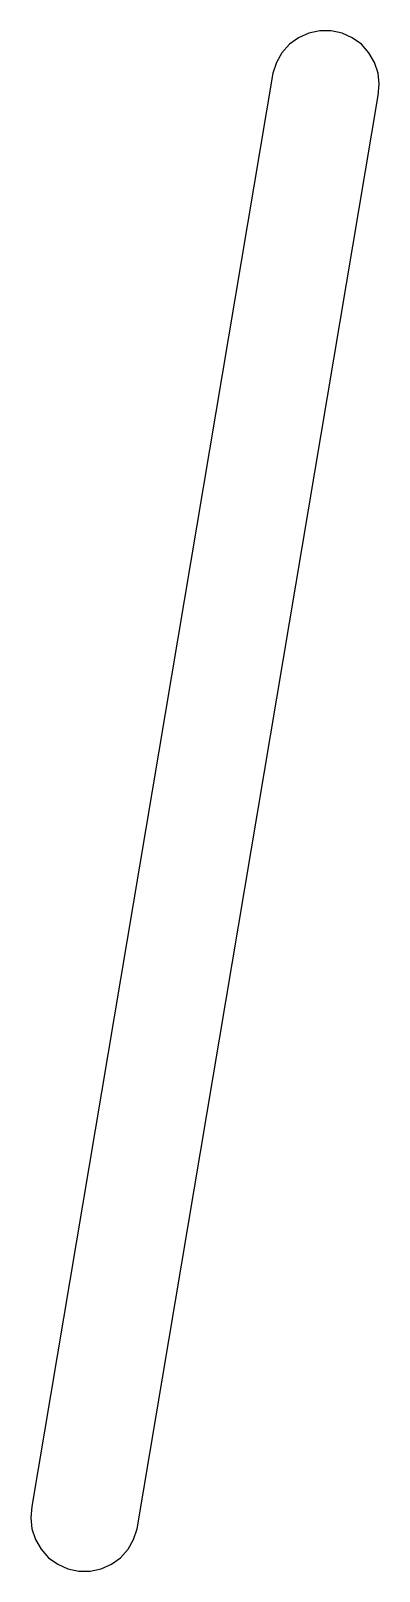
# Model space of a CAD drawing. Header units: metres. Extents: x -5 to 27, y -5 to 138.
import ezdxf

# ---------------------------------------------------------------- set-up
doc = ezdxf.new("R2010")
doc.units = ezdxf.units.M

msp = doc.modelspace()

# ---------------------------------------------------------------- linework, layer by layer
for p, q in [((19.9095, 137.59), (19.0639, 136.976)), ((20.8644, 138.015), (19.9095, 137.59)), ((21.8869, 138.233), (20.8644, 138.015)), ((22.9322, 138.233), (21.8869, 138.233)), ((23.9546, 138.015), (22.9322, 138.233)), ((24.9095, 137.59), (23.9546, 138.015)), ((25.7552, 136.976), (24.9095, 137.59)), ((18.3644, 136.199), (17.8418, 135.294)), ((19.0639, 136.976), (18.3644, 136.199)), ((26.4546, 136.199), (25.7552, 136.976)), ((26.9772, 135.294), (26.4546, 136.199)), ((17.8418, 135.294), (17.5188, 134.3)), ((27.3003, 134.3), (26.9772, 135.294)), ((17.5188, 134.3), (-4.89074, 1.03956)), ((27.4095, 133.26), (27.3003, 134.3)), ((27.3003, 132.22), (27.4095, 133.26)), ((4.89074, -1.03956), (27.3003, 132.22)), ((-4.89074, 1.03956), (-5, 0)), ((-5, 0), (-4.89074, -1.03956)), ((-4.89074, -1.03956), (-4.56773, -2.03368)), ((4.56773, -2.03368), (4.89074, -1.03956)), ((-4.56773, -2.03368), (-4.04508, -2.93893)), ((4.04508, -2.93893), (4.56773, -2.03368)), ((-4.04508, -2.93893), (-3.34565, -3.71572)), ((-3.34565, -3.71572), (-2.5, -4.33013)), ((2.5, -4.33013), (3.34565, -3.71572)), ((3.34565, -3.71572), (4.04508, -2.93893)), ((-2.5, -4.33013), (-1.54508, -4.75528)), ((-1.54508, -4.75528), (-0.522642, -4.97261)), ((-0.522642, -4.97261), (0.522642, -4.97261)), ((0.522642, -4.97261), (1.54508, -4.75528)), ((1.54508, -4.75528), (2.5, -4.33013))]:
    msp.add_line(p, q)

doc.saveas('drawing.dxf')
